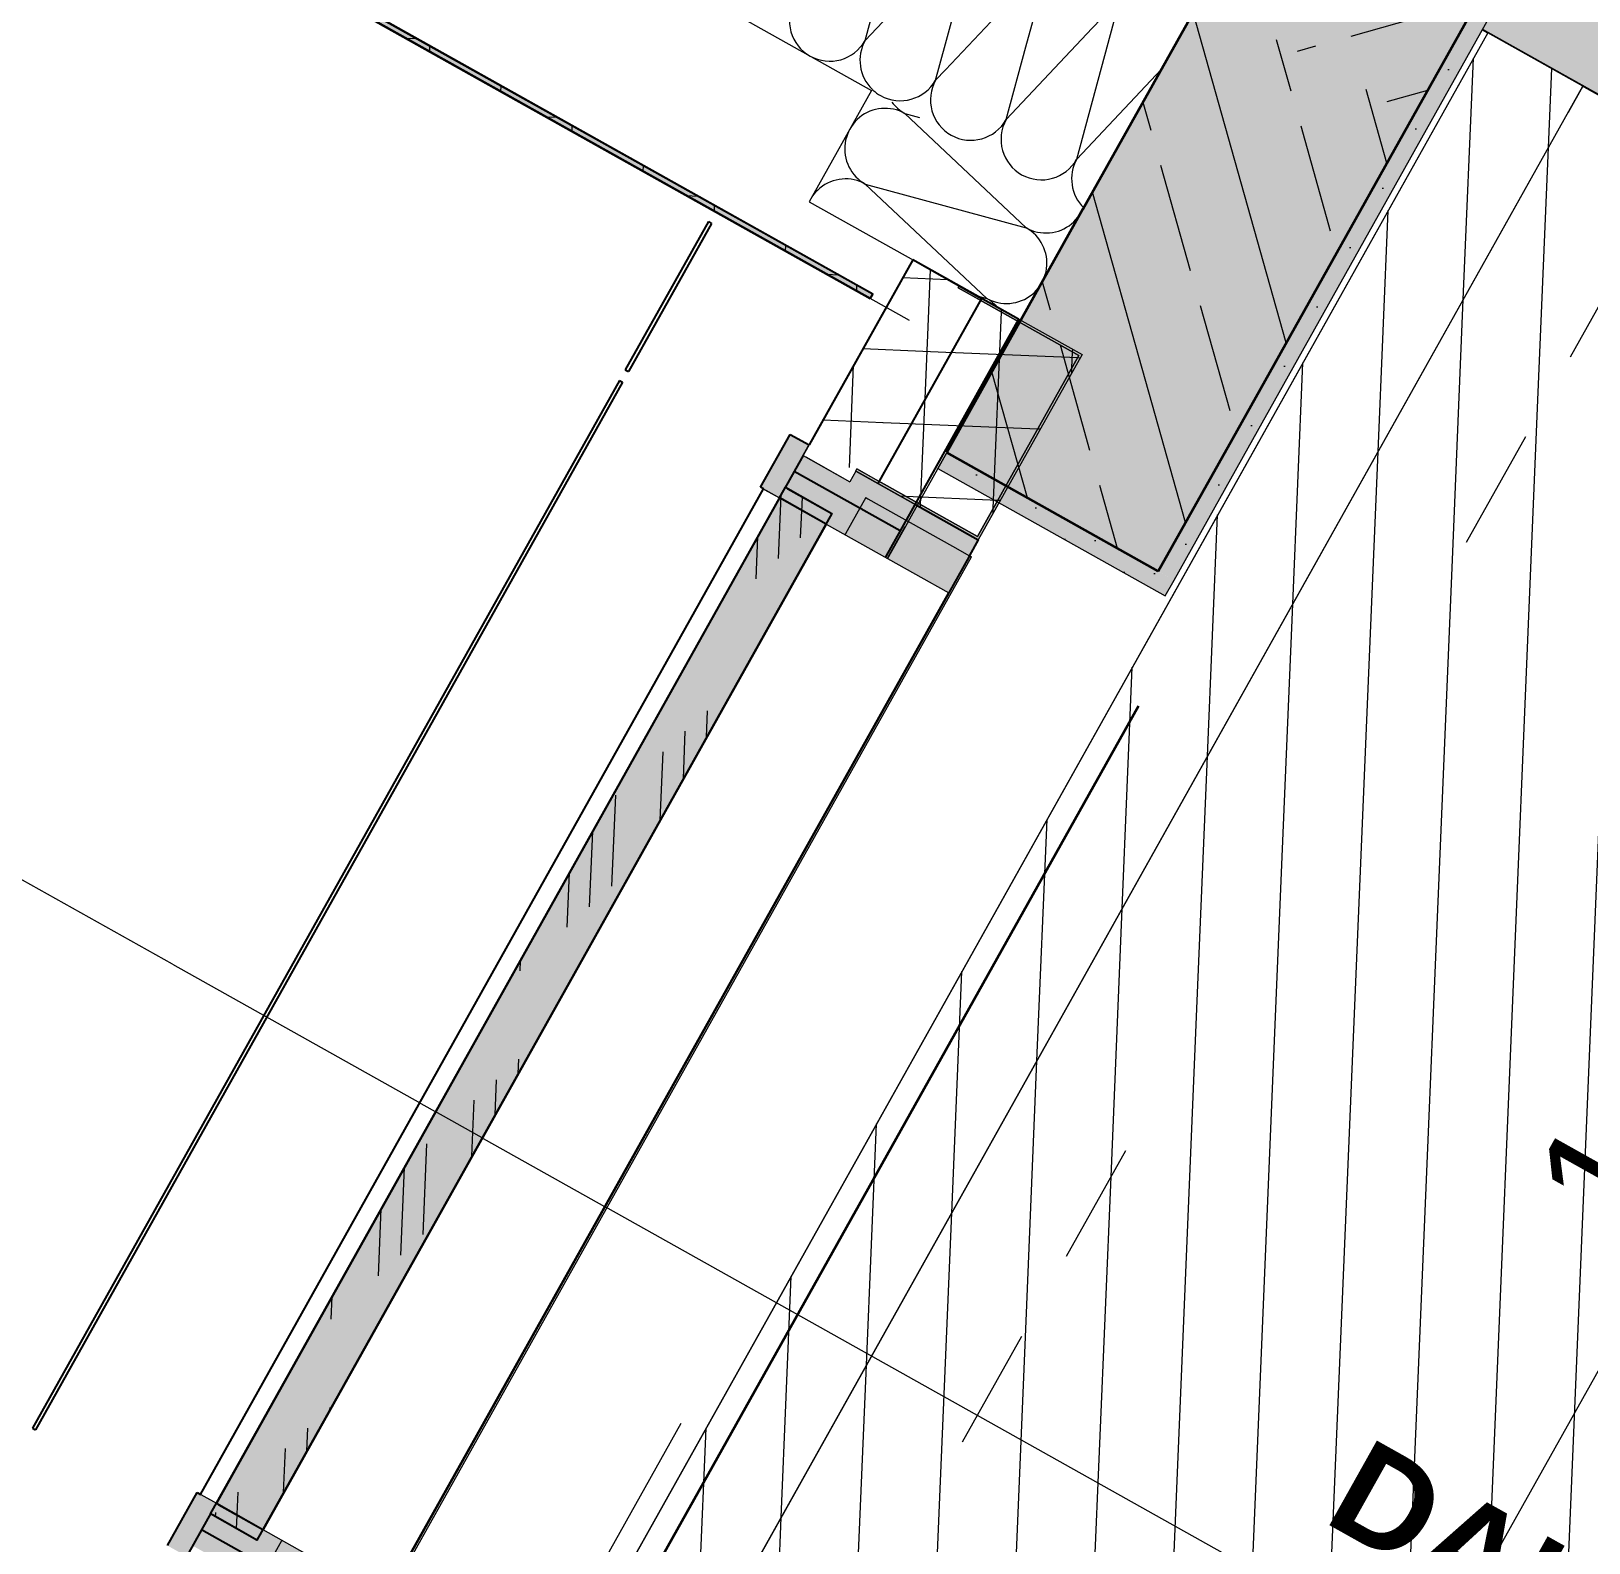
# Model space of a CAD drawing. Header units: metres. Extents: x -27.1 to 50.1, y 105.7 to 163.4.
# Drawn here: x -17.6 to -16.316, y 122.831 to 124.077 of the extents above; entities that cross this region are included whole.
import ezdxf

# ---------------------------------------------------------------- set-up
doc = ezdxf.new("R2010")
doc.units = ezdxf.units.M
doc.header["$MEASUREMENT"] = 0
for name, pattern in [('Achse', [0.0023, 0.0015, -0.0008]), ('Punktlinie', [0.0035, 0, -0.0035]), ('Punktlinie_ eng', [0.00075, 0, -0.00075]), ('Strichlinie', [0.004, 0.003, -0.001]), ('Strichlinie-über-Schnitt', [0.0023, 0.0008, -0.0015]), ('Wipeout_Contour', [1, 0, -1])]:
    doc.linetypes.add(name, pattern=pattern)
for name, color, linetype in [('00  Raster Ausbau', 7, 'Continuous'), ('10  Dächer', 7, 'Continuous'), ('10  Fassade', 7, 'Continuous'), ('10  Fassade_Deckschraffur', 7, 'Continuous'), ('10  Fassade_Schnittschraffur', 7, 'Continuous'), ('10  Treppen + Rampen', 7, 'Continuous'), ('10  Wand Massiv', 7, 'Continuous'), ('10  Wand Massiv_Deckschraffur', 7, 'Continuous'), ('10  Wand Massiv_Fenster', 7, 'Continuous'), ('10  Wand Massiv_Schnittschraffur', 7, 'Continuous'), ('20  Deckenspiegel + Einbauten', 7, 'Continuous'), ('40  Bemaßung 1_ 50 Deckenspiegel', 7, 'Continuous'), ('50  NUF - Raumstempel', 7, 'Continuous'), ('Neubau_20  Decke Abhangdecke', 7, 'Continuous'), ('Neubau_20  Decke Abhangdecke_Deckschraffur', 7, 'Continuous'), ('Neubau_20  Deckenspiegel + Einbauten', 7, 'Continuous'), ('Neubau_20 Wand Leichtbau MIETERAUSBAU', 7, 'Continuous'), ('Neubau_20 Wand Leichtbau MIETERAUSBAU_Schnittschraffur', 7, 'Continuous')]:
    doc.layers.add(name, color=color, linetype=linetype)
doc.styles.add('ERSTELLTER_STIL_1', font='arial.ttf')
doc.styles.add('ERSTELLTER_STIL_2', font='arial.ttf')
pattern_1 = [(87.605446, (0, 0), (-0.06494324, 0.002715745), [])]
pattern_2 = [(87.605446, (0, 0), (-0.059947608, 0.00250684), []), (177.605446, (0, 0), (0.00250684, 0.059947608), [])]
pattern_3 = [(87.605446, (0, 0), (-0.02497817, 0.001044517), [0, -0.025])]

# ---------------------------------------------------------------- blocks, each defined once
blk = doc.blocks.new('*X4', base_point=(-0.1628, 98.0075))
at = {"layer": '10  Wand Massiv_Schnittschraffur', "color": 98, "linetype": 'Continuous', "lineweight": 13, "ltscale": 1000, "true_color": 0x000100}
for p, q in [((-16.7965, 124.0036), (-16.7255, 124.0789)), ((-16.7383, 123.971), (-16.7076, 124.084)), ((-16.7965, 124.0036), (-16.7802, 124.0635)), ((-16.8546, 124.0362), (-16.8465, 124.0448)), ((-16.8546, 124.0362), (-16.8528, 124.0431)), ((-16.7383, 123.971), (-16.6685, 124.0451))]:
    blk.add_line(p, q, dxfattribs=at)
for centre, start, end in [((-16.6731, 124.0873), 12.9748, 26.3165), ((-16.8837, 124.0525), 227.3068, 240.738), ((-16.8837, 124.0525), 240.738, 330.738), ((-16.8256, 124.0199), 150.738, 240.738), ((-16.8256, 124.0199), 240.738, 330.738), ((-16.7674, 123.9873), 150.738, 240.738), ((-16.7674, 123.9873), 240.738, 330.738), ((-16.7092, 123.9547), 150.738, 225.69)]:
    blk.add_arc(centre, 0.0333, start, end, dxfattribs=at)
blk = doc.blocks.new('*X5', base_point=(-0.1628, 98.0075))
at = {"layer": '10  Wand Massiv_Schnittschraffur', "color": 98, "linetype": 'Continuous', "lineweight": 13, "ltscale": 1000, "true_color": 0x000100}
for q in [(-16.8767, 124.2014), (-16.843, 124.1428)]:
    blk.add_line((-16.9128, 124.0688), q, dxfattribs=at)
for centre, start, end in [((-16.9419, 124.0851), 150.738, 240.738), ((-16.9419, 124.0851), 240.738, 330.738), ((-16.8837, 124.0525), 150.738, 225.69)]:
    blk.add_arc(centre, 0.0333, start, end, dxfattribs=at)
blk = doc.blocks.new('*X6', base_point=(-0.1628, 98.0075))
at = {"layer": '10  Wand Massiv_Schnittschraffur', "color": 98, "linetype": 'Continuous', "lineweight": 13, "ltscale": 1000, "true_color": 0x000100}
for p, q in [((-16.8528, 124.0431), (-16.8185, 124.1688)), ((-16.843, 124.1428), (-16.8185, 124.1688)), ((-16.8465, 124.0448), (-16.7604, 124.1362)), ((-16.7802, 124.0635), (-16.7604, 124.1362)), ((-16.7255, 124.0789), (-16.7022, 124.1036)), ((-16.7076, 124.084), (-16.7022, 124.1036))]:
    blk.add_line(p, q, dxfattribs=at)
for centre, start, end in [((-16.8476, 124.1851), 330.738, 12.9748), ((-16.7895, 124.1525), 60.738, 150.738), ((-16.7895, 124.1525), 330.738, 60.738), ((-16.7313, 124.1199), 60.738, 150.738), ((-16.7313, 124.1199), 330.738, 60.738), ((-16.6731, 124.0873), 60.738, 150.738), ((-16.6731, 124.0873), 26.3165, 60.738), ((-16.8837, 124.0525), 225.69, 227.3068)]:
    blk.add_arc(centre, 0.0333, start, end, dxfattribs=at)
blk = doc.blocks.new('*X29', base_point=(-0.1628, 98.0075))
at = {"layer": '10  Fassade_Schnittschraffur', "color": 98, "linetype": 'Continuous', "lineweight": 13, "ltscale": 1000, "true_color": 0x000100}
for p, q in [((-16.9843, 123.642), (-16.9821, 123.6942)), ((-16.9659, 123.6589), (-16.9644, 123.6927)), ((-17.0027, 123.6251), (-17.0012, 123.66)), ((-17.0435, 123.4945), (-17.0426, 123.5164)), ((-17.0626, 123.4604), (-17.061, 123.4995)), ((-17.0817, 123.4263), (-17.0794, 123.4826)), ((-17.1215, 123.3718), (-17.1184, 123.4467)), ((-17.1399, 123.3548), (-17.1373, 123.4171)), ((-17.1583, 123.3379), (-17.1564, 123.3829)), ((-17.1973, 123.302), (-17.197, 123.3106)), ((-17.1988, 123.2174), (-17.1983, 123.2292)), ((-17.2179, 123.1833), (-17.2167, 123.2123)), ((-17.237, 123.1492), (-17.2351, 123.1954)), ((-17.2772, 123.0846), (-17.2741, 123.1595)), ((-17.2956, 123.0676), (-17.2926, 123.14)), ((-17.314, 123.0507), (-17.3117, 123.1058)), ((-17.353, 123.0148), (-17.3522, 123.0335)), ((-17.3714, 122.9979), (-17.3714, 122.9994)), ((-17.354, 122.9403), (-17.3539, 122.942)), ((-17.3731, 122.9062), (-17.3723, 122.9251)), ((-17.3923, 122.8721), (-17.3907, 122.9082)), ((-17.431, 122.8422), (-17.4298, 122.8723)), ((-17.4483, 122.8519), (-17.4482, 122.8554))]:
    blk.add_line(p, q, dxfattribs=at)
blk = doc.blocks.new('*X62', base_point=(-0.1628, 98.0075))
at = {"layer": '10  Wand Massiv_Schnittschraffur', "color": 98, "linetype": 'Continuous', "lineweight": 13, "ltscale": 1000, "true_color": 0x000100}
for p, q in [((-16.9065, 124.0113), (-16.9088, 124.0105)), ((-16.9041, 124.012), (-16.9065, 124.0113)), ((-16.9017, 124.0125), (-16.9041, 124.012)), ((-16.8992, 124.0128), (-16.9017, 124.0125)), ((-16.8967, 124.0129), (-16.8992, 124.0128)), ((-16.8942, 124.0129), (-16.8967, 124.0129)), ((-16.8917, 124.0126), (-16.8942, 124.0129)), ((-16.8893, 124.0122), (-16.8917, 124.0126)), ((-16.8906, 124.0181), (-16.8895, 124.0166)), ((-16.8895, 124.0166), (-16.8878, 124.0148)), ((-16.8868, 124.0116), (-16.8893, 124.0122)), ((-16.8878, 124.0148), (-16.886, 124.013)), ((-16.8845, 124.0108), (-16.8868, 124.0116)), ((-16.886, 124.013), (-16.8841, 124.0114)), ((-16.8841, 124.0114), (-16.8821, 124.01)), ((-16.9226, 124), (-16.924, 123.998)), ((-16.921, 124.002), (-16.9226, 124)), ((-16.9192, 124.0037), (-16.921, 124.002)), ((-16.9174, 124.0054), (-16.9192, 124.0037)), ((-16.9154, 124.0069), (-16.9174, 124.0054)), ((-16.9133, 124.0083), (-16.9154, 124.0069)), ((-16.9111, 124.0094), (-16.9133, 124.0083)), ((-16.9088, 124.0105), (-16.9111, 124.0094)), ((-16.8822, 124.0098), (-16.8845, 124.0108)), ((-16.88, 124.0087), (-16.8822, 124.0098)), ((-16.8821, 124.01), (-16.88, 124.0087)), ((-16.88, 124.0087), (-16.8679, 124.0054)), ((-16.88, 124.0087), (-16.7799, 123.9144)), ((-16.9289, 123.9866), (-16.9293, 123.9841)), ((-16.9282, 123.989), (-16.9289, 123.9866)), ((-16.9274, 123.9914), (-16.9282, 123.989)), ((-16.9265, 123.9937), (-16.9274, 123.9914)), ((-16.9253, 123.9959), (-16.9265, 123.9937)), ((-16.924, 123.998), (-16.9253, 123.9959)), ((-16.9295, 123.9817), (-16.9296, 123.9792)), ((-16.9296, 123.9792), (-16.9295, 123.9767)), ((-16.9293, 123.9841), (-16.9295, 123.9817)), ((-16.9295, 123.9767), (-16.9292, 123.9742)), ((-16.9292, 123.9742), (-16.9287, 123.9718)), ((-16.9287, 123.9718), (-16.928, 123.9694)), ((-16.928, 123.9694), (-16.9271, 123.967)), ((-16.9271, 123.967), (-16.9261, 123.9648)), ((-16.9261, 123.9648), (-16.9249, 123.9626)), ((-16.9249, 123.9626), (-16.9236, 123.9605)), ((-16.9236, 123.9605), (-16.9221, 123.9585)), ((-16.95, 123.9472), (-16.9518, 123.9456)), ((-16.948, 123.9487), (-16.95, 123.9472)), ((-16.9459, 123.9501), (-16.948, 123.9487)), ((-16.9437, 123.9513), (-16.9459, 123.9501)), ((-16.9414, 123.9523), (-16.9437, 123.9513)), ((-16.9391, 123.9532), (-16.9414, 123.9523)), ((-16.9367, 123.9538), (-16.9391, 123.9532)), ((-16.9342, 123.9543), (-16.9367, 123.9538)), ((-16.9318, 123.9546), (-16.9342, 123.9543)), ((-16.9293, 123.9548), (-16.9318, 123.9546)), ((-16.9268, 123.9547), (-16.9293, 123.9548)), ((-16.9243, 123.9545), (-16.9268, 123.9547)), ((-16.9218, 123.954), (-16.9243, 123.9545)), ((-16.9221, 123.9585), (-16.9204, 123.9566)), ((-16.9194, 123.9534), (-16.9218, 123.954)), ((-16.9204, 123.9566), (-16.9186, 123.9549)), ((-16.9171, 123.9526), (-16.9194, 123.9534)), ((-16.9186, 123.9549), (-16.9167, 123.9533)), ((-16.9148, 123.9517), (-16.9171, 123.9526)), ((-16.9167, 123.9533), (-16.9147, 123.9518)), ((-16.9126, 123.9505), (-16.9148, 123.9517)), ((-16.9147, 123.9518), (-16.9126, 123.9505)), ((-16.9126, 123.9505), (-16.7799, 123.9144)), ((-16.9126, 123.9505), (-16.8125, 123.8563)), ((-16.9579, 123.9377), (-16.9588, 123.936)), ((-16.9566, 123.9399), (-16.9579, 123.9377)), ((-16.9552, 123.9419), (-16.9566, 123.9399)), ((-16.9536, 123.9438), (-16.9552, 123.9419)), ((-16.9518, 123.9456), (-16.9536, 123.9438)), ((-16.7407, 123.9194), (-16.7389, 123.9212)), ((-16.7389, 123.9212), (-16.7373, 123.9231)), ((-16.7373, 123.9231), (-16.7359, 123.9251)), ((-16.7359, 123.9251), (-16.7346, 123.9272)), ((-16.7346, 123.9272), (-16.7334, 123.9294)), ((-16.7334, 123.9294), (-16.7332, 123.9299)), ((-16.7799, 123.9144), (-16.7777, 123.9133)), ((-16.7778, 123.9131), (-16.7799, 123.9144)), ((-16.7758, 123.9117), (-16.7778, 123.9131)), ((-16.7777, 123.9133), (-16.7754, 123.9123)), ((-16.7739, 123.9101), (-16.7758, 123.9117)), ((-16.7754, 123.9123), (-16.7731, 123.9115)), ((-16.7721, 123.9083), (-16.7739, 123.9101)), ((-16.7731, 123.9115), (-16.7706, 123.9109)), ((-16.7704, 123.9065), (-16.7721, 123.9083)), ((-16.7706, 123.9109), (-16.7682, 123.9105)), ((-16.7682, 123.9105), (-16.7657, 123.9102)), ((-16.7657, 123.9102), (-16.7632, 123.9102)), ((-16.7632, 123.9102), (-16.7607, 123.9103)), ((-16.7607, 123.9103), (-16.7583, 123.9106)), ((-16.7583, 123.9106), (-16.7558, 123.9111)), ((-16.7558, 123.9111), (-16.7534, 123.9118)), ((-16.7534, 123.9118), (-16.7511, 123.9126)), ((-16.7511, 123.9126), (-16.7488, 123.9137)), ((-16.7488, 123.9137), (-16.7466, 123.9149)), ((-16.7466, 123.9149), (-16.7445, 123.9162)), ((-16.7445, 123.9162), (-16.7425, 123.9177)), ((-16.7425, 123.9177), (-16.7407, 123.9194)), ((-16.7689, 123.9045), (-16.7704, 123.9065)), ((-16.7676, 123.9024), (-16.7689, 123.9045)), ((-16.7664, 123.9002), (-16.7676, 123.9024)), ((-16.7654, 123.8979), (-16.7664, 123.9002)), ((-16.7645, 123.8956), (-16.7654, 123.8979)), ((-16.7638, 123.8932), (-16.7645, 123.8956)), ((-16.7633, 123.8907), (-16.7638, 123.8932)), ((-16.763, 123.8883), (-16.7633, 123.8907)), ((-16.7632, 123.8808), (-16.763, 123.8833)), ((-16.7629, 123.8858), (-16.763, 123.8883)), ((-16.763, 123.8833), (-16.7629, 123.8858)), ((-16.7672, 123.8691), (-16.766, 123.8713)), ((-16.766, 123.8713), (-16.7651, 123.8736)), ((-16.7651, 123.8736), (-16.7643, 123.8759)), ((-16.7643, 123.8759), (-16.7636, 123.8783)), ((-16.7636, 123.8783), (-16.7632, 123.8808)), ((-16.8203, 123.8584), (-16.8125, 123.8563)), ((-16.7792, 123.8567), (-16.7771, 123.8581)), ((-16.7771, 123.8581), (-16.7751, 123.8596)), ((-16.7751, 123.8596), (-16.7732, 123.8612)), ((-16.7732, 123.8612), (-16.7715, 123.863)), ((-16.7715, 123.863), (-16.7699, 123.8649)), ((-16.7699, 123.8649), (-16.7685, 123.8669)), ((-16.7685, 123.8669), (-16.7672, 123.8691)), ((-16.8125, 123.8563), (-16.8103, 123.8551)), ((-16.8104, 123.855), (-16.8125, 123.8563)), ((-16.8084, 123.8535), (-16.8104, 123.855)), ((-16.8103, 123.8551), (-16.808, 123.8542)), ((-16.8065, 123.8519), (-16.8084, 123.8535)), ((-16.808, 123.8542), (-16.8056, 123.8534)), ((-16.8047, 123.8502), (-16.8065, 123.8519)), ((-16.8056, 123.8534), (-16.8032, 123.8528)), ((-16.8037, 123.8491), (-16.8047, 123.8502)), ((-16.8032, 123.8528), (-16.8008, 123.8523)), ((-16.8008, 123.8523), (-16.7983, 123.8521)), ((-16.7983, 123.8521), (-16.7958, 123.852)), ((-16.7958, 123.852), (-16.7933, 123.8521)), ((-16.7933, 123.8521), (-16.7908, 123.8525)), ((-16.7908, 123.8525), (-16.7884, 123.8529)), ((-16.7884, 123.8529), (-16.786, 123.8536)), ((-16.786, 123.8536), (-16.7837, 123.8545)), ((-16.7837, 123.8545), (-16.7814, 123.8555)), ((-16.7814, 123.8555), (-16.7792, 123.8567))]:
    blk.add_line(p, q, dxfattribs=at)

msp = doc.modelspace()

# ---------------------------------------------------------------- hatches: boundary and pattern name
at = {"layer": '10  Wand Massiv_Schnittschraffur', "linetype": 'Continuous', "lineweight": 0, "true_color": 0xffffff}
for points in [[(-16.6353, 124.1043), (-16.4608, 124.0066), (-16.3631, 124.1811)], [(-16.3631, 124.1811), (-16.6099, 123.7405), (-16.5968, 123.7332), (-16.35, 124.1737)], [(-16.6353, 124.1043), (-16.7844, 123.8383), (-16.6099, 123.7405), (-16.4608, 124.0066)], [(-16.6099, 123.7405), (-16.671, 123.6315), (-16.6579, 123.6241), (-16.5968, 123.7332)]]:
    msp.add_hatch(color=7, dxfattribs=at).paths.add_polyline_path(points)
at = {"layer": '10  Wand Massiv_Schnittschraffur', "linetype": 'Continuous', "lineweight": 13, "true_color": 0x000100}
h = msp.add_hatch(dxfattribs=at)
h.set_pattern_fill('Beton__Stahlbeton_0001', color=98, style=0, pattern_type=2)
h.set_pattern_definition([(15.73796, (0, 0), (-0.03254858, 0.11550147), []), (15.73796, (-0.01627, 0.05775), (-0.03254858, 0.11550147), [0.09, -0.03])])
h.paths.add_polyline_path([(-16.6353, 124.1043), (-16.4608, 124.0066), (-16.3631, 124.1811)])
h = msp.add_hatch(dxfattribs=at)
h.set_pattern_fill('Gips_0001', color=98, style=0, pattern_type=2)
h.set_pattern_definition(pattern_3)
h.paths.add_polyline_path([(-16.3631, 124.1811), (-16.6099, 123.7405), (-16.5968, 123.7332), (-16.35, 124.1737)])
h = msp.add_hatch(dxfattribs=at)
h.set_pattern_fill('Beton__Stahlbeton_0001', color=98, style=0, pattern_type=2)
h.set_pattern_definition([(285.73796, (0, 0), (0.11550147, 0.03254858), []), (285.73796, (0.05775, 0.01627), (0.11550147, 0.03254858), [0.09, -0.03])])
h.paths.add_polyline_path([(-16.6353, 124.1043), (-16.7844, 123.8383), (-16.6099, 123.7405), (-16.4608, 124.0066)])
h = msp.add_hatch(dxfattribs=at)
h.set_pattern_fill('Gips_0001', color=98, style=0, pattern_type=2)
h.set_pattern_definition(pattern_3)
h.paths.add_polyline_path([(-16.6099, 123.7405), (-16.671, 123.6315), (-16.6579, 123.6241), (-16.5968, 123.7332)])
at = {"layer": 'Neubau_20 Wand Leichtbau MIETERAUSBAU_Schnittschraffur', "linetype": 'Continuous', "lineweight": 18}
msp.add_hatch(color=9, dxfattribs=at).paths.add_polyline_path([(-12.3122, 121.9285), (-16.3427, 124.1868), (-16.4038, 124.0778), (-12.4823, 121.8806)])

# ---------------------------------------------------------------- linework, layer by layer
at = {"layer": '10  Fassade', "color": 7, "linetype": 'Strichlinie', "lineweight": 25, "ltscale": 1000, "flags": 128}
for points in [[(-16.7862, 123.8392), (-16.8734, 123.8881)], [(-17.1105, 123.7974), (-17.1079, 123.796)], [(-17.1154, 123.7887), (-17.1127, 123.7872)], [(-16.9991, 123.7006), (-16.9746, 123.7442)], [(-16.9746, 123.7442), (-16.9589, 123.7355)], [(-16.9965, 123.6992), (-16.9991, 123.7006)]]:
    msp.add_lwpolyline(points, dxfattribs=at)
at = {"layer": '10  Wand Massiv', "color": 7, "linetype": 'Continuous', "lineweight": 35, "ltscale": 1000}
for p, q in [((-16.4608, 124.0066), (-16.3631, 124.1811)), ((-16.4608, 124.0066), (-16.3631, 124.1811)), ((-16.7331, 123.9299), (-16.6353, 124.1043)), ((-16.7331, 123.9299), (-16.6353, 124.1043)), ((-16.6099, 123.7405), (-16.4608, 124.0066)), ((-16.7331, 123.9299), (-16.7844, 123.8383)), ((-16.671, 123.6315), (-16.6099, 123.7405))]:
    msp.add_line(p, q, dxfattribs=at)
at = {"layer": '10  Wand Massiv', "color": 7, "linetype": 'Continuous', "lineweight": 13, "ltscale": 1000, "flags": 128}
for points in [[(-19.01, 125.2056), (-16.9076, 124.0276)], [(-16.5968, 123.7332), (-16.35, 124.1737)], [(-16.6579, 123.6241), (-16.5968, 123.7332)]]:
    msp.add_lwpolyline(points, dxfattribs=at)
at = {"layer": '10  Wand Massiv_Fenster', "color": 7, "linetype": 'Continuous', "lineweight": 13, "ltscale": 1000}
msp.add_line((-16.6653, 123.611), (-16.6579, 123.6241), dxfattribs=at)
at = {"layer": 'Neubau_20 Wand Leichtbau MIETERAUSBAU', "color": 7, "linetype": 'Continuous', "lineweight": 25, "ltscale": 1000, "flags": 128}
msp.add_lwpolyline([(-16.4038, 124.0778), (-12.4823, 121.8806)], dxfattribs=at)

# ---------------------------------------------------------------- block references
at = {"layer": '10  Treppen + Rampen', "color": 7, "linetype": 'Continuous', "lineweight": 13, "ltscale": 1000}
for name in ['*X5', '*X6', '*X4']:
    msp.add_blockref(name, (-0.1628, 98.0075), dxfattribs=at)

# ---------------------------------------------------------------- texts
at = {"layer": '20  Deckenspiegel + Einbauten', "color": 7, "linetype": 'Continuous', "lineweight": 13, "insert": (-16.4973, 122.9185), "char_height": 0.08, "attachment_point": 1, "rotation": 330.7271, "style": 'ERSTELLTER_STIL_2'}
msp.add_mtext('\\A1;{\\pql;\\fArial|b1|i0|c0|p38;DALI}', dxfattribs=at)

# ---------------------------------------------------------------- wipeouts: each hides what was drawn before it
at = {"color": 254, "linetype": 'Wipeout_Contour', "lineweight": 0, "ltscale": 486.357493}
msp.add_wipeout([(-16.9122, 123.6921), (-20.9619, 116.4643), (-20.9602, 116.4633), (-16.9104, 123.6911)], dxfattribs=at).dxf.layer = '10  Wand Massiv_Deckschraffur'

# ---------------------------------------------------------------- next in the draw order: wipeouts: each hides what was drawn before it
at = {"color": 254, "linetype": 'Wipeout_Contour', "lineweight": 0, "ltscale": 486.114934}
msp.add_wipeout([(-20.8747, 116.4154), (-16.8249, 123.6432), (-16.8267, 123.6442), (-20.8764, 116.4164)], dxfattribs=at).dxf.layer = '10  Wand Massiv_Deckschraffur'

# ---------------------------------------------------------------- next in the draw order: wipeouts: each hides what was drawn before it
at = {"color": 254, "linetype": 'Wipeout_Contour', "lineweight": 0, "ltscale": 486.137239}
msp.add_wipeout([(-20.8764, 116.4164), (-16.8267, 123.6442), (-16.8406, 123.652), (-20.8904, 116.4242)], dxfattribs=at).dxf.layer = '10  Wand Massiv_Deckschraffur'

# ---------------------------------------------------------------- next in the draw order: linework, layer by layer
at = {"layer": '10  Wand Massiv', "color": 7, "linetype": 'Continuous', "lineweight": 18, "ltscale": 1000, "flags": 128}
msp.add_lwpolyline([(-16.8267, 123.6442), (-16.8249, 123.6432)], dxfattribs=at)

# ---------------------------------------------------------------- next in the draw order: wipeouts: each hides what was drawn before it
at = {"color": 254, "linetype": 'Wipeout_Contour', "lineweight": 0, "ltscale": 486.256215}
msp.add_wipeout([(-16.9104, 123.6911), (-20.9602, 116.4633), (-20.8904, 116.4242), (-16.8406, 123.652)], dxfattribs=at).dxf.layer = '10  Wand Massiv_Deckschraffur'

# ---------------------------------------------------------------- next in the draw order: hatches: boundary and pattern name
at = {"layer": 'Neubau_20  Decke Abhangdecke_Deckschraffur', "linetype": 'Continuous', "lineweight": 18, "true_color": 0xffd5aa}
h = msp.add_hatch(dxfattribs=at)
h.set_pattern_fill('Mauerwerk_0001', color=41, style=0, pattern_type=2)
h.set_pattern_definition(pattern_1)
h.paths.add_polyline_path([(-20.6835, 116.2452), (-20.7323, 116.158), (-20.6451, 116.1091), (-16.8938, 114.0072), (-16.8449, 114.0945), (-12.5312, 121.7933), (-12.4823, 121.8806), (-12.5696, 121.9294), (-16.2336, 123.9824), (-16.3209, 124.0313)])
h.paths.add_polyline_path([(-16.9321, 114.1433), (-20.5962, 116.1963), (-16.2825, 123.8952), (-12.6184, 121.8422), (-13.662, 119.9796), (-14.1767, 120.268), (-14.4847, 119.7184), (-13.97, 119.43)], flags=0)
h.paths.add_polyline_path([(-14.3485, 119.7568), (-14.1384, 120.1319), (-13.7632, 119.9217), (-13.9734, 119.5466)], flags=0)
h = msp.add_hatch(dxfattribs=at)
h.set_pattern_fill('Mauerwerk_0001', color=41, style=0, pattern_type=2)
h.set_pattern_definition(pattern_1)
h.paths.add_polyline_path([(-16.2825, 123.8952), (-20.5962, 116.1963), (-16.9321, 114.1433), (-13.97, 119.43), (-14.4847, 119.7184), (-14.1767, 120.268), (-13.662, 119.9796), (-12.6184, 121.8422)])

# ---------------------------------------------------------------- next in the draw order: linework, layer by layer
at = {"layer": '10  Dächer', "color": 255, "linetype": 'Punktlinie', "lineweight": 18, "ltscale": 1000, "flags": 128}
msp.add_lwpolyline([(-23.1474, 117.494), (-21.0101, 116.2964), (-16.6353, 124.1043), (-18.7726, 125.3019)], close=True, dxfattribs=at)
at = {"layer": '10  Fassade', "color": 7, "linetype": 'Strichlinie', "lineweight": 25, "ltscale": 1000, "flags": 128}
for points in [[(-16.8734, 123.8881), (-16.9712, 123.7136), (-17.46, 122.8412), (-18.1198, 121.6635), (-18.7797, 120.4858), (-19.4396, 119.3081), (-20.0995, 118.1303), (-20.7594, 116.9526), (-20.9794, 116.56), (-21.0991, 116.3463)], [(-16.7862, 123.8392), (-16.8839, 123.6648), (-17.3727, 122.7924), (-18.0326, 121.6146), (-18.6925, 120.4369), (-19.3524, 119.2592), (-20.0123, 118.0814), (-20.6721, 116.9037), (-20.8921, 116.5111), (-21.0119, 116.2974)], [(-16.8839, 123.6648), (-16.9712, 123.7136)], [(-17.4608, 122.8704), (-16.9965, 123.6992)], [(-16.8717, 123.6866), (-16.8194, 123.6572)], [(-16.8194, 123.6572), (-16.8438, 123.6136), (-17.3082, 122.7848), (-17.3326, 122.7412), (-17.968, 121.6071), (-17.9925, 121.5635), (-18.6279, 120.4294), (-18.6524, 120.3858), (-19.2878, 119.2517), (-19.3123, 119.208), (-19.9477, 118.0739), (-19.9721, 118.0303), (-20.6076, 116.8962), (-20.632, 116.8526), (-20.8275, 116.5036), (-20.852, 116.46)], [(-17.5993, 122.925), (-17.5967, 122.9236)], [(-17.4879, 122.8282), (-17.4634, 122.8719)], [(-17.4634, 122.8719), (-17.4608, 122.8704)], [(-17.3727, 122.7924), (-17.46, 122.8412)]]:
    msp.add_lwpolyline(points, dxfattribs=at)
at = {"layer": '10  Wand Massiv', "color": 7, "linetype": 'Strichlinie-über-Schnitt', "lineweight": 18, "ltscale": 1000, "flags": 128}
for points in [[(-16.8455, 123.7292), (-21.0028, 116.3095)], [(-16.8455, 123.7292), (-16.671, 123.6315)], [(-20.8283, 116.2117), (-16.671, 123.6315)]]:
    msp.add_lwpolyline(points, dxfattribs=at)
at = {"layer": '10  Wand Massiv', "color": 7, "linetype": 'Continuous', "lineweight": 18, "ltscale": 1000, "flags": 128}
for points in [[(-16.9122, 123.6921), (-20.9619, 116.4643)], [(-16.9122, 123.6921), (-16.9104, 123.6911)], [(-16.9104, 123.6911), (-16.8406, 123.652)], [(-16.8406, 123.652), (-16.8267, 123.6442)], [(-20.8747, 116.4154), (-16.8249, 123.6432)]]:
    msp.add_lwpolyline(points, dxfattribs=at)
at = {"layer": 'Neubau_20  Decke Abhangdecke', "color": 7, "linetype": 'Punktlinie_ eng', "lineweight": 13, "ltscale": 1000, "flags": 128}
for points in [[(-20.6835, 116.2452), (-20.7323, 116.158), (-20.6451, 116.1091), (-16.8938, 114.0072), (-16.8449, 114.0945), (-12.5312, 121.7933), (-12.4823, 121.8806), (-12.5696, 121.9294), (-16.2336, 123.9824), (-16.3209, 124.0313)], [(-16.2825, 123.8952), (-20.5962, 116.1963), (-16.9321, 114.1433), (-13.97, 119.43), (-14.4847, 119.7184), (-14.1767, 120.268), (-13.662, 119.9796), (-12.6184, 121.8422)], [(-16.9321, 114.1433), (-20.5962, 116.1963), (-16.2825, 123.8952), (-12.6184, 121.8422), (-13.662, 119.9796), (-14.1767, 120.268), (-14.4847, 119.7184), (-13.97, 119.43)]]:
    msp.add_lwpolyline(points, close=True, dxfattribs=at)

# ---------------------------------------------------------------- next in the draw order: wipeouts: each hides what was drawn before it
at = {"color": 254, "linetype": 'Wipeout_Contour', "lineweight": 0, "ltscale": 497.651921}
msp.add_wipeout([(-17.4094, 122.8416), (-17.3082, 122.7848), (-16.8438, 123.6136), (-16.945, 123.6703)], dxfattribs=at).dxf.layer = '10  Fassade_Deckschraffur'

# ---------------------------------------------------------------- next in the draw order: linework, layer by layer
at = {"layer": '10  Fassade', "color": 7, "linetype": 'Continuous', "lineweight": 18, "ltscale": 1000}
msp.add_line((-16.8194, 123.6572), (-16.8438, 123.6136), dxfattribs=at)

# ---------------------------------------------------------------- next in the draw order: wipeouts: each hides what was drawn before it
at = {"color": 254, "linetype": 'Wipeout_Contour', "lineweight": 0, "ltscale": 497.84556}
msp.add_wipeout([(-17.4094, 122.8416), (-16.945, 123.6703), (-16.9834, 123.6918), (-17.4477, 122.8631)], dxfattribs=at).dxf.layer = '10  Fassade_Deckschraffur'

# ---------------------------------------------------------------- next in the draw order: wipeouts: each hides what was drawn before it
at = {"color": 254, "linetype": 'Wipeout_Contour', "lineweight": 0, "ltscale": 497.917095}
msp.add_wipeout([(-16.9834, 123.6918), (-16.9965, 123.6992), (-17.4608, 122.8704), (-17.4477, 122.8631)], dxfattribs=at).dxf.layer = '10  Fassade_Deckschraffur'

# ---------------------------------------------------------------- next in the draw order: linework, layer by layer
at = {"layer": '10  Fassade', "color": 7, "linetype": 'Continuous', "lineweight": 18, "ltscale": 1000}
msp.add_line((-17.4634, 122.8719), (-17.4879, 122.8282), dxfattribs=at)
at = {"layer": '10  Fassade', "color": 7, "linetype": 'Strichlinie', "lineweight": 25, "ltscale": 1000, "flags": 128}
for points in [[(-17.1154, 123.7887), (-17.5993, 122.925)], [(-17.1127, 123.7872), (-17.5967, 122.9236)]]:
    msp.add_lwpolyline(points, dxfattribs=at)
at = {"layer": '10  Fassade', "color": 7, "linetype": 'Continuous', "lineweight": 25, "ltscale": 1000, "flags": 128}
for points in [[(-17.4608, 122.8704), (-16.9965, 123.6992)], [(-17.3082, 122.7848), (-16.8438, 123.6136)]]:
    msp.add_lwpolyline(points, dxfattribs=at)

# ---------------------------------------------------------------- next in the draw order: wipeouts: each hides what was drawn before it
at = {"color": 254, "linetype": 'Wipeout_Contour', "lineweight": 0, "ltscale": 499.37363}
msp.add_wipeout([(-16.9816, 123.6909), (-16.945, 123.6703), (-16.9401, 123.679), (-16.9767, 123.6996)], dxfattribs=at).dxf.layer = '10  Fassade_Deckschraffur'
at = {"color": 254, "linetype": 'Wipeout_Contour', "lineweight": 0, "ltscale": 496.31515}
msp.add_wipeout([(-17.4509, 122.8534), (-17.4142, 122.8328), (-17.4094, 122.8416), (-17.446, 122.8621)], dxfattribs=at).dxf.layer = '10  Fassade_Deckschraffur'

# ---------------------------------------------------------------- next in the draw order: linework, layer by layer
at = {"layer": '10  Fassade', "color": 7, "linetype": 'Continuous', "lineweight": 18, "ltscale": 1000}
for p, q in [((-16.9401, 123.679), (-16.945, 123.6703)), ((-16.945, 123.6703), (-16.8438, 123.6136)), ((-17.4094, 122.8416), (-17.4142, 122.8328)), ((-17.4094, 122.8416), (-17.3082, 122.7848))]:
    msp.add_line(p, q, dxfattribs=at)
at = {"layer": '10  Fassade', "color": 7, "linetype": 'Continuous', "lineweight": 25, "ltscale": 1000, "flags": 128}
msp.add_lwpolyline([(-16.945, 123.6703), (-17.4094, 122.8416)], dxfattribs=at)

# ---------------------------------------------------------------- next in the draw order: wipeouts: each hides what was drawn before it
at = {"color": 254, "linetype": 'Wipeout_Contour', "lineweight": 0, "ltscale": 748.4527}
msp.add_wipeout([(-16.8716, 123.8871), (-16.9621, 123.7257), (-16.9254, 123.7052), (-16.9205, 123.7139), (-16.9022, 123.7037), (-16.8167, 123.8563)], dxfattribs=at).dxf.layer = '10  Fassade_Deckschraffur'
at = {"color": 254, "linetype": 'Wipeout_Contour', "lineweight": 0, "ltscale": 499.424649}
msp.add_wipeout([(-16.9834, 123.6918), (-16.9816, 123.6909), (-16.9767, 123.6996), (-16.9785, 123.7006)], dxfattribs=at).dxf.layer = '10  Fassade_Deckschraffur'
at = {"color": 254, "linetype": 'Wipeout_Contour', "lineweight": 0, "ltscale": 496.366439}
msp.add_wipeout([(-17.4526, 122.8543), (-17.4509, 122.8534), (-17.446, 122.8621), (-17.4477, 122.8631)], dxfattribs=at).dxf.layer = '10  Fassade_Deckschraffur'

# ---------------------------------------------------------------- next in the draw order: hatches: boundary and pattern name
at = {"layer": '10  Fassade_Schnittschraffur', "linetype": 'Continuous', "lineweight": 0, "true_color": 0xffffff}
msp.add_hatch(color=7, dxfattribs=at).paths.add_polyline_path([(-16.9785, 123.7006), (-17.4526, 122.8543), (-17.4142, 122.8328), (-16.9401, 123.679)])
at = {"layer": '10  Fassade_Schnittschraffur', "linetype": 'Continuous', "lineweight": 18}
msp.add_hatch(color=8, dxfattribs=at).paths.add_polyline_path([(-17.4289, 122.8067), (-17.4338, 122.7979), (-17.3326, 122.7412), (-17.3082, 122.7848), (-17.4094, 122.8416), (-17.4142, 122.8328), (-17.4526, 122.8543), (-17.4477, 122.8631), (-17.4634, 122.8719), (-17.4879, 122.8282), (-17.4722, 122.8194), (-17.4673, 122.8282)])
at = {"layer": '10  Wand Massiv_Schnittschraffur', "linetype": 'Continuous', "lineweight": 0, "true_color": 0xffffff}
for points in [[(-16.7844, 123.8383), (-16.8455, 123.7292), (-16.671, 123.6315), (-16.6099, 123.7405)], [(-16.6579, 123.6241), (-16.8455, 123.7292), (-16.8528, 123.7161), (-16.6653, 123.611)]]:
    msp.add_hatch(color=7, dxfattribs=at).paths.add_polyline_path(points)
at = {"layer": '10  Wand Massiv_Schnittschraffur', "linetype": 'Continuous', "lineweight": 13, "true_color": 0x000100}
h = msp.add_hatch(dxfattribs=at)
h.set_pattern_fill('Beton__Stahlbeton_0001', color=98, style=0, pattern_type=2)
h.set_pattern_definition([(285.73796, (0, 0), (0.11550147, 0.03254858), []), (285.73796, (0.05775, 0.01627), (0.11550147, 0.03254858), [0.09, -0.03])])
h.paths.add_polyline_path([(-16.7844, 123.8383), (-16.8455, 123.7292), (-16.671, 123.6315), (-16.6099, 123.7405)])
h = msp.add_hatch(dxfattribs=at)
h.set_pattern_fill('Gips_0001', color=98, style=0, pattern_type=2)
h.set_pattern_definition(pattern_3)
h.paths.add_polyline_path([(-16.6579, 123.6241), (-16.8455, 123.7292), (-16.8528, 123.7161), (-16.6653, 123.611)])

# ---------------------------------------------------------------- next in the draw order: linework, layer by layer
at = {"layer": '10  Fassade', "color": 7, "linetype": 'Continuous', "lineweight": 18, "ltscale": 1000}
for p, q in [((-16.836, 123.8649), (-16.7365, 123.8091)), ((-16.7365, 123.8091), (-16.8201, 123.66)), ((-16.9746, 123.7442), (-16.9991, 123.7006)), ((-16.8201, 123.66), (-16.9196, 123.7157)), ((-16.9205, 123.7139), (-16.9254, 123.7052)), ((-16.9205, 123.7139), (-16.8194, 123.6572)), ((-16.9991, 123.7006), (-16.9834, 123.6918)), ((-16.9785, 123.7006), (-16.9834, 123.6918)), ((-16.9785, 123.7006), (-16.9401, 123.679)), ((-17.4634, 122.8719), (-17.4477, 122.8631)), ((-17.4477, 122.8631), (-17.4526, 122.8543)), ((-17.4526, 122.8543), (-17.4142, 122.8328))]:
    msp.add_line(p, q, dxfattribs=at)
at = {"layer": '10  Fassade', "color": 7, "linetype": 'Continuous', "lineweight": 25, "ltscale": 1000, "flags": 128}
msp.add_lwpolyline([(-16.9785, 123.7006), (-16.9401, 123.679), (-17.4142, 122.8328), (-17.4526, 122.8543)], close=True, dxfattribs=at)
for points in [[(-16.9834, 123.6918), (-17.4477, 122.8631)], [(-16.945, 123.6703), (-16.9834, 123.6918)], [(-17.4477, 122.8631), (-17.4094, 122.8416)]]:
    msp.add_lwpolyline(points, dxfattribs=at)
at = {"layer": '10  Wand Massiv', "color": 7, "linetype": 'Continuous', "lineweight": 35, "ltscale": 1000, "flags": 128}
msp.add_lwpolyline([(-16.7844, 123.8383), (-16.8455, 123.7292)], dxfattribs=at)
at = {"layer": '10  Wand Massiv_Fenster', "color": 7, "linetype": 'Continuous', "lineweight": 13, "ltscale": 1000}
for q in [(-16.8455, 123.7292), (-16.6653, 123.611)]:
    msp.add_line((-16.8528, 123.7161), q, dxfattribs=at)
at = {"layer": '10  Wand Massiv_Fenster', "color": 7, "linetype": 'Continuous', "lineweight": 35, "ltscale": 1000}
msp.add_line((-16.671, 123.6315), (-16.8455, 123.7292), dxfattribs=at)

# ---------------------------------------------------------------- next in the draw order: block references
at = {"layer": '10  Treppen + Rampen', "color": 7, "linetype": 'Continuous', "lineweight": 13, "ltscale": 1000}
msp.add_blockref('*X29', (-0.1628, 98.0075), dxfattribs=at)

# ---------------------------------------------------------------- next in the draw order: wipeouts: each hides what was drawn before it
at = {"color": 254, "linetype": 'Wipeout_Contour', "lineweight": 0, "ltscale": 499.832706}
msp.add_wipeout([(-16.8734, 123.8881), (-16.9638, 123.7267), (-16.9621, 123.7257), (-16.8716, 123.8871)], dxfattribs=at).dxf.layer = '10  Fassade_Deckschraffur'

# ---------------------------------------------------------------- next in the draw order: hatches: boundary and pattern name
at = {"layer": '10  Fassade_Schnittschraffur', "linetype": 'Continuous', "lineweight": 13, "true_color": 0x000100}
h = msp.add_hatch(dxfattribs=at)
h.set_pattern_fill('Dämmung__hart_1_0001', color=98, style=0, pattern_type=2)
h.set_pattern_definition(pattern_2)
h.paths.add_polyline_path([(-16.8734, 123.8881), (-16.9589, 123.7355), (-16.9205, 123.7139), (-16.835, 123.8666)])
at = {"layer": '10  Fassade_Schnittschraffur', "linetype": 'Continuous', "lineweight": 0, "true_color": 0xffffff}
msp.add_hatch(color=7, dxfattribs=at).paths.add_polyline_path([(-16.835, 123.8666), (-16.836, 123.8649), (-16.7365, 123.8091), (-16.8201, 123.66), (-16.9196, 123.7157), (-16.9205, 123.7139), (-16.9188, 123.713), (-16.8194, 123.6572), (-16.7338, 123.8099), (-16.8333, 123.8656)])
at = {"layer": '10  Fassade_Schnittschraffur', "linetype": 'Continuous', "lineweight": 13, "true_color": 0x000100}
h = msp.add_hatch(dxfattribs=at)
h.set_pattern_fill('Dämmung__hart_1_0001', color=98, style=0, pattern_type=2)
h.set_pattern_definition(pattern_2)
h.paths.add_polyline_path([(-16.835, 123.8666), (-16.836, 123.8649), (-16.7365, 123.8091), (-16.8201, 123.66), (-16.9196, 123.7157), (-16.9205, 123.7139), (-16.9188, 123.713), (-16.8194, 123.6572), (-16.7338, 123.8099), (-16.8333, 123.8656)])
h = msp.add_hatch(dxfattribs=at)
h.set_pattern_fill('Dämmung__hart_1_0001', color=98, style=0, pattern_type=2)
h.set_pattern_definition(pattern_2)
h.paths.add_polyline_path([(-16.836, 123.8649), (-16.9196, 123.7157), (-16.8201, 123.66), (-16.7365, 123.8091)])
at = {"layer": '10  Fassade_Schnittschraffur', "linetype": 'Continuous', "lineweight": 18}
msp.add_hatch(color=8, dxfattribs=at).paths.add_polyline_path([(-16.9401, 123.679), (-16.945, 123.6703), (-16.8438, 123.6136), (-16.8194, 123.6572), (-16.9205, 123.7139), (-16.9254, 123.7052), (-16.9638, 123.7267), (-16.9589, 123.7355), (-16.9746, 123.7442), (-16.9991, 123.7006), (-16.9834, 123.6918), (-16.9785, 123.7006)])

# ---------------------------------------------------------------- next in the draw order: linework, layer by layer
at = {"layer": '10  Fassade', "color": 7, "linetype": 'Continuous', "lineweight": 18, "ltscale": 1000}
for p, q in [((-16.9589, 123.7355), (-16.8734, 123.8881)), ((-16.9746, 123.7442), (-16.9589, 123.7355)), ((-16.9589, 123.7355), (-16.9638, 123.7267)), ((-16.9638, 123.7267), (-16.9254, 123.7052))]:
    msp.add_line(p, q, dxfattribs=at)
at = {"layer": '10  Fassade', "color": 7, "linetype": 'Strichlinie', "lineweight": 25, "ltscale": 1000, "flags": 128}
for points in [[(-16.9065, 123.8597), (-17.5424, 124.216), (-18.7158, 124.8734)], [(-16.9085, 123.8562), (-17.5444, 124.2125), (-18.7177, 124.8699)], [(-16.9085, 123.8562), (-16.9065, 123.8597)]]:
    msp.add_lwpolyline(points, dxfattribs=at)
at = {"layer": '10  Fassade', "color": 7, "linetype": 'Continuous', "lineweight": 25, "ltscale": 1000, "flags": 128}
for points in [[(-16.8734, 123.8881), (-16.9589, 123.7355)], [(-16.8734, 123.8881), (-16.8716, 123.8871), (-16.8167, 123.8563)], [(-16.8167, 123.8563), (-16.9022, 123.7037)]]:
    msp.add_lwpolyline(points, dxfattribs=at)
at = {"layer": '10  Fassade', "color": 7, "linetype": 'Continuous', "lineweight": 18, "ltscale": 1000, "flags": 128}
msp.add_lwpolyline([(-16.835, 123.8666), (-16.8333, 123.8656), (-16.7338, 123.8099), (-16.8194, 123.6572), (-16.9188, 123.713), (-16.9205, 123.7139), (-16.9196, 123.7157), (-16.8201, 123.66), (-16.7365, 123.8091), (-16.836, 123.8649)], close=True, dxfattribs=at)
at = {"layer": '50  NUF - Raumstempel', "color": 253, "linetype": 'Punktlinie', "lineweight": 18, "ltscale": 1000, "true_color": 0x9f9f9f, "flags": 128}
for points in [[(-10.0359, 110.1647), (-20.9522, 116.2812), (-16.4992, 124.2287), (-18.674, 125.4472), (-12.0678, 137.2376), (-11.8323, 137.1056), (-11.9129, 136.9617), (-11.5378, 136.7515), (-11.4571, 136.8954), (-6.3493, 134.0335), (-6.4299, 133.8895), (-6.0548, 133.6794), (-5.9741, 133.8233), (-5.8127, 133.7329), (-8.4694, 128.9914), (-4.7748, 126.9213), (-5.4078, 125.7916), (-2.4722, 124.1468), (-3.7407, 121.8829), (-3.5348, 121.7676)], [(-16.8762, 123.8381), (-18.7692, 124.8988), (-22.8996, 117.5271), (-21.0066, 116.4664)]]:
    msp.add_lwpolyline(points, close=True, dxfattribs=at)

# ---------------------------------------------------------------- next in the draw order: wipeouts: each hides what was drawn before it
at = {"color": 254, "linetype": 'Wipeout_Contour', "lineweight": 0, "ltscale": 502.6137}
msp.add_wipeout([(-18.7568, 124.8964), (-18.7622, 124.8949), (-16.9085, 123.8562), (-16.9065, 123.8597)], dxfattribs=at).dxf.layer = '10  Fassade_Deckschraffur'

# ---------------------------------------------------------------- next in the draw order: hatches: boundary and pattern name
at = {"layer": '10  Fassade_Schnittschraffur', "linetype": 'Continuous', "lineweight": 0, "true_color": 0xffffff}
msp.add_hatch(color=7, dxfattribs=at).paths.add_polyline_path([(-16.9085, 123.8562), (-16.9065, 123.8597), (-17.5381, 124.2135), (-17.54, 124.21)])
at = {"layer": '10  Fassade_Schnittschraffur', "linetype": 'Continuous', "lineweight": 13, "true_color": 0x000100}
h = msp.add_hatch(dxfattribs=at)
h.set_pattern_fill('Dämmung__hart_1_0001', color=98, style=0, pattern_type=2)
h.set_pattern_definition(pattern_2)
h.paths.add_polyline_path([(-16.9085, 123.8562), (-16.9065, 123.8597), (-17.5381, 124.2135), (-17.54, 124.21)])

# ---------------------------------------------------------------- next in the draw order: linework, layer by layer
at = {"layer": '10  Fassade', "color": 7, "linetype": 'Continuous', "lineweight": 25, "ltscale": 1000, "flags": 128}
for points in [[(-16.9085, 123.8562), (-18.7622, 124.8949)], [(-16.9065, 123.8597), (-18.7568, 124.8964)], [(-16.9085, 123.8562), (-16.9065, 123.8597)]]:
    msp.add_lwpolyline(points, dxfattribs=at)
msp.add_lwpolyline([(-16.9085, 123.8562), (-16.9065, 123.8597), (-17.5381, 124.2135), (-17.54, 124.21)], close=True, dxfattribs=at)
at = {"layer": '10  Fassade', "color": 7, "linetype": 'Strichlinie', "lineweight": 25, "ltscale": 1000, "flags": 128}
for points in [[(-17.042, 123.9196), (-17.1105, 123.7974)], [(-17.0394, 123.9181), (-17.1079, 123.796)], [(-17.042, 123.9196), (-17.0394, 123.9181)]]:
    msp.add_lwpolyline(points, dxfattribs=at)
at = {"layer": '10  Wand Massiv', "color": 7, "linetype": 'Continuous', "lineweight": 13, "ltscale": 1000, "flags": 128}
for points in [[(-16.9076, 124.0276), (-16.9589, 123.936)], [(-16.9589, 123.936), (-16.7844, 123.8383)]]:
    msp.add_lwpolyline(points, dxfattribs=at)

# ---------------------------------------------------------------- next in the draw order: block references
at = {"layer": '10  Treppen + Rampen', "color": 7, "linetype": 'Continuous', "lineweight": 13, "ltscale": 1000}
msp.add_blockref('*X62', (-0.1628, 98.0075), dxfattribs=at)

# ---------------------------------------------------------------- next in the draw order: wipeouts: each hides what was drawn before it
at = {"color": 254, "linetype": 'Wipeout_Contour', "lineweight": 0, "ltscale": 486.302507}
msp.add_wipeout([(-16.3994, 124.0753), (-20.8109, 116.202), (-20.7323, 116.158), (-16.3209, 124.0313)], dxfattribs=at).dxf.layer = 'Neubau_20  Deckenspiegel + Einbauten'

# ---------------------------------------------------------------- next in the draw order: hatches: boundary and pattern name
at = {"layer": 'Neubau_20  Deckenspiegel + Einbauten', "linetype": 'Continuous', "lineweight": 0, "true_color": 0x000000}
h = msp.add_hatch(dxfattribs=at)
h.set_pattern_fill('Mauerwerk_0001', color=18, style=0, pattern_type=2)
h.set_pattern_definition(pattern_1)
h.paths.add_polyline_path([(-16.3994, 124.0753), (-20.8109, 116.202), (-20.7323, 116.158), (-16.3209, 124.0313)])

# ---------------------------------------------------------------- next in the draw order: linework, layer by layer
at = {"layer": '00  Raster Ausbau', "color": 9, "linetype": 'Achse', "lineweight": 18, "ltscale": 1000}
for q in [(-20.6238, 125.0667), (-16.6115, 122.8186)]:
    msp.add_line((-17.4839, 123.3074), q, dxfattribs=at)
at = {"layer": '40  Bemaßung 1_ 50 Deckenspiegel', "color": 7, "linetype": 'Continuous', "lineweight": 13, "ltscale": 1000}
msp.add_line((-16.4463, 122.7261), (-15.8597, 123.7729), dxfattribs=at)
at = {"layer": 'Neubau_20  Deckenspiegel + Einbauten', "color": 7, "linetype": 'Continuous', "lineweight": 13, "ltscale": 1000}
for p, q in [((-16.3994, 124.0753), (-20.8109, 116.202)), ((-16.3209, 124.0313), (-16.3994, 124.0753)), ((-20.7323, 116.158), (-16.3209, 124.0313))]:
    msp.add_line(p, q, dxfattribs=at)
at = {"layer": 'Neubau_20  Deckenspiegel + Einbauten', "color": 181, "linetype": 'Achse', "lineweight": 35, "ltscale": 1000, "true_color": 0xa851ff}
msp.add_line((-20.7934, 116.1922), (-16.382, 124.0655), dxfattribs=at)
at = {"layer": 'Neubau_20  Deckenspiegel + Einbauten', "color": 7, "linetype": 'Continuous', "lineweight": 13, "ltscale": 1000, "flags": 128}
msp.add_lwpolyline([(-16.3994, 124.0753), (-20.8109, 116.202), (-20.7323, 116.158), (-16.3209, 124.0313)], close=True, dxfattribs=at)

# ---------------------------------------------------------------- next in the draw order: texts
at = {"layer": '40  Bemaßung 1_ 50 Deckenspiegel', "color": 7, "linetype": 'Continuous', "lineweight": 13, "insert": (-16.2716, 123.0746), "char_height": 0.09, "width": 0.239452, "attachment_point": 7, "rotation": 60.738, "style": 'ERSTELLTER_STIL_1'}
msp.add_mtext('\\A1;{\\pql;\\fArial|b0|i0|c0|p38;1,20}', dxfattribs=at)

doc.saveas('drawing.dxf')
